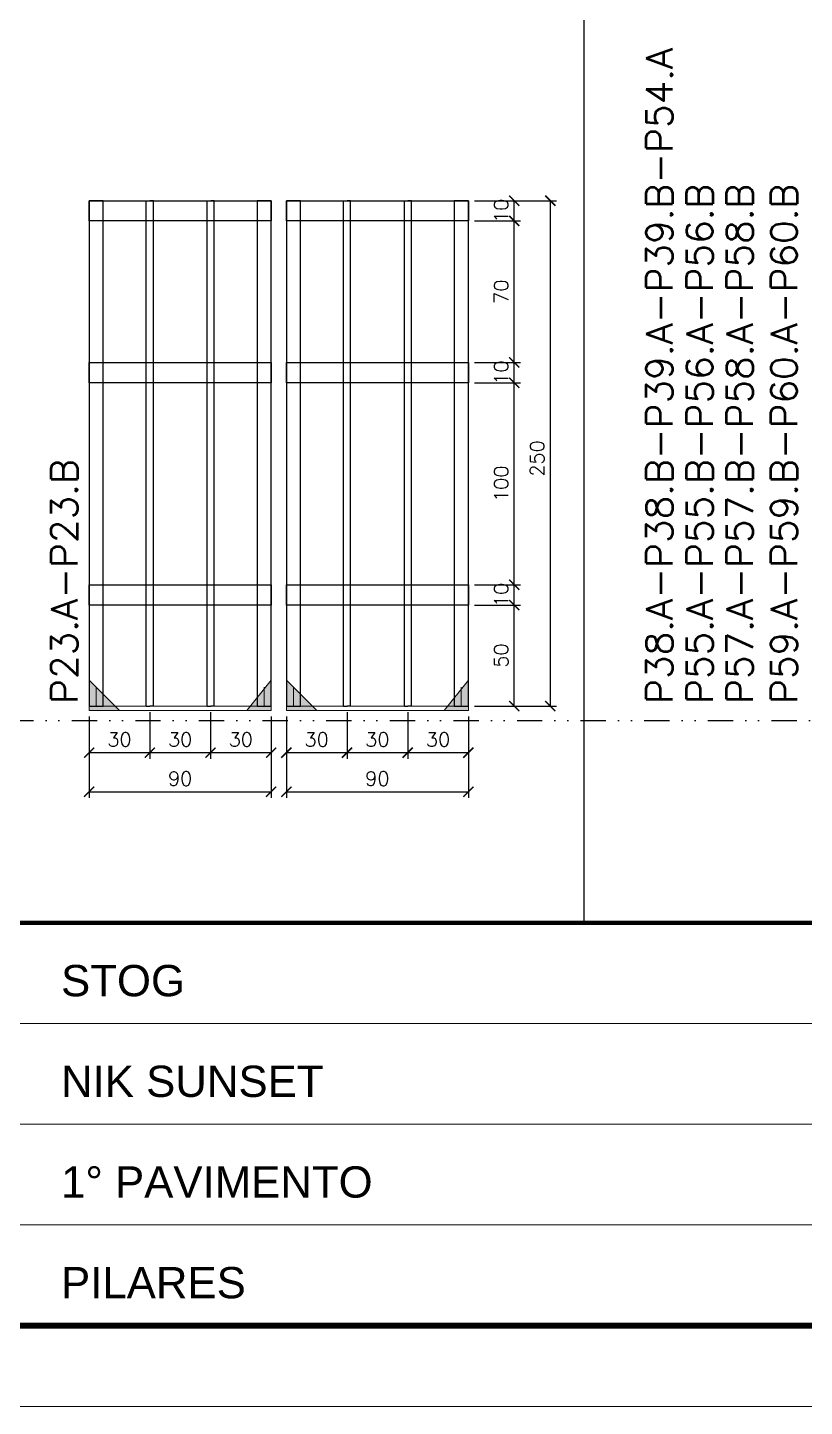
# Model space of a CAD drawing. Header units: millimetres. Extents: x 787 to 8287, y -592 to 17063.
# Drawn here: x 5278 to 5662, y -592 to 91 of the extents above; entities that cross this region are included whole.
import ezdxf

# ---------------------------------------------------------------- set-up
doc = ezdxf.new("R2010")
doc.units = ezdxf.units.MM
for name, pattern in [('CONTINUO', [0]), ('DASHED', [0.75, 0.5, -0.25]), ('DIVIDE2', [0.625, 0.25, -0.125, 0, -0.125, 0, -0.125]), ('HIDDEN', [0.375, 0.25, -0.125])]:
    doc.linetypes.add(name, pattern=pattern)
for name, color, linetype in [('COTA', 241, 'Continuous'), ('Nível', 160, 'Continuous'), ('SARR_2.2x10', 60, 'Continuous'), ('SARR_3.5x7', 81, 'Continuous'), ('SARR_7x7', 40, 'Continuous'), ('Texto Nível', 251, 'Continuous')]:
    doc.layers.add(name, color=color, linetype=linetype)
for name, color, linetype, lineweight in [('Folhas', 255, 'Continuous', 9), ('Madeira', 126, 'Continuous', 18), ('Sarr 2.2x7', 40, 'Continuous', 9), ('SARRAFO DE PRESSAO', 251, 'DASHED', 9), ('Texto Seção', 7, 'Continuous', 15)]:
    doc.layers.add(name, color=color, linetype=linetype, lineweight=lineweight)
doc.styles.add('ARIAL', font='arial.ttf')
doc.styles.add('REGUA-120', font='ROMANS.shx', dxfattribs={"height": 15})
doc.styles.add('ROMANS', font='romans.shx')
doc.dimstyles.new('Cota Paínel', dxfattribs={"dimtxt": 7, "dimasz": 5, "dimexe": 3, "dimexo": 3, "dimgap": 3, "dimtad": 1, "dimdec": 1, "dimzin": 12, "dimdsep": 46, "dimtxsty": 'ROMANS', "dimblk": 'ARCHTICK', "dimcen": 0, "dimclrd": 4, "dimclre": 4, "dimclrt": 1, "dimadec": 1, "dimazin": 3, "dimtfac": 1, "dimtdec": 1, "dimtmove": 0, "dimatfit": 3, "dimldrblk": 'OBLIQUE', "dimfxl": 0, "dimtolj": 1, "dimtzin": 12, "dimarcsym": 0})

# ---------------------------------------------------------------- blocks, each defined once
blk = doc.blocks.new('9999999999')
at = {"color": 30, "linetype": 'CONTINUO'}
for p, q in [((98564.56, 34379.64), (99583.98, 34379.64)), ((98564.56, 34329.83), (99487.98, 34329.83)), ((98564.56, 34280.02), (99487.98, 34280.02))]:
    blk.add_line(p, q, dxfattribs=at)
at = {"color": 30, "linetype": 'CONTINUO', "const_width": 2}
blk.add_lwpolyline([(99583.98, 34230.21), (99583.98, 34414.45, 0.414214), (99568.98, 34429.45), (98228.98, 34429.45, 0.414214), (98213.98, 34414.45), (98213.98, 34245.21, 0.414214), (98228.98, 34230.21), (99583.98, 34230.21)], format="xyb", dxfattribs=at)
at = {"layer": 'Folhas'}
blk.add_lwpolyline([(98138.98, 34190.21), (99623.98, 34190.21), (99623.98, 35240.21), (98138.98, 35240.21)], close=True, dxfattribs=at)
at = {"layer": 'Folhas', "color": 30, "const_width": 3}
blk.add_lwpolyline([(98213.98, 34230.21), (99583.98, 34230.21), (99583.98, 35200.21), (98213.98, 35200.21)], close=True, dxfattribs=at)
at = {"color": 7, "linetype": 'Continuous', "ltscale": 5, "style": 'ARIAL'}
for s, height, p in [('STOG', 15.483, (98837.68, 34393.13)), ('NIK SUNSET', 15.483, (98837.68, 34343.32)), ('1° PAVIMENTO', 15.4829, (98837.68, 34293.51)), ('PILARES', 15.483, (98837.68, 34243.7))]:
    blk.add_text(s, height=height, dxfattribs=at).set_placement(p)
blk = doc.blocks.new('_ArchTick')
at = {"color": 0, "linetype": 'ByBlock', "const_width": 0.15}
blk.add_lwpolyline([(-0.5, -0.5), (0.5, 0.5)], dxfattribs=at)
blk = doc.blocks.new('*D1048')
at = {"layer": 'COTA', "color": 4, "lineweight": -2}
for p, q in [((5405.59, -250.33), (5405.59, -271.15)), ((5435.59, -248.13), (5435.59, -271.15)), ((5405.59, -268.15), (5435.59, -268.15))]:
    blk.add_line(p, q, dxfattribs=at)
at = {"layer": 'Defpoints', "color": 0}
for p in [(5435.59, -245.13), (5405.59, -247.33), (5435.59, -268.15)]:
    blk.add_point(p, dxfattribs=at)
at = {"layer": 'COTA', "color": 4, "lineweight": -2, "xscale": 5, "yscale": 5, "zscale": 5, "rotation": 180}
blk.add_blockref('_ArchTick', (5405.59, -268.15), dxfattribs=at)
at = {"layer": 'COTA', "color": 4, "lineweight": -2, "xscale": 5, "yscale": 5, "zscale": 5}
blk.add_blockref('_ArchTick', (5435.59, -268.15), dxfattribs=at)
at = {"layer": 'COTA', "color": 1, "insert": (5420.59, -261.65), "char_height": 7, "attachment_point": 5, "style": 'ROMANS'}
blk.add_mtext('\\A1;30', dxfattribs=at)
blk = doc.blocks.new('_Oblique')
at = {"color": 0, "linetype": 'ByBlock', "lineweight": -2}
blk.add_line((-0.5, -0.5), (0.5, 0.5), dxfattribs=at)
blk = doc.blocks.new('*D1049')
at = {"layer": 'COTA', "color": 4, "lineweight": -2}
for p, q in [((5435.59, -248.13), (5435.59, -271.15)), ((5465.59, -248.13), (5465.59, -271.15)), ((5435.59, -268.15), (5465.59, -268.15))]:
    blk.add_line(p, q, dxfattribs=at)
at = {"layer": 'Defpoints', "color": 0}
for p in [(5435.59, -245.13), (5465.59, -245.13), (5465.59, -268.15)]:
    blk.add_point(p, dxfattribs=at)
at = {"layer": 'COTA', "color": 4, "lineweight": -2, "xscale": 5, "yscale": 5, "zscale": 5, "rotation": 180}
blk.add_blockref('_ArchTick', (5435.59, -268.15), dxfattribs=at)
at = {"layer": 'COTA', "color": 4, "lineweight": -2, "xscale": 5, "yscale": 5, "zscale": 5}
blk.add_blockref('_ArchTick', (5465.59, -268.15), dxfattribs=at)
at = {"layer": 'COTA', "color": 1, "insert": (5450.59, -261.65), "char_height": 7, "attachment_point": 5, "style": 'ROMANS'}
blk.add_mtext('\\A1;30', dxfattribs=at)
blk = doc.blocks.new('*D1050')
at = {"layer": 'COTA', "color": 4, "lineweight": -2}
for p, q in [((5465.59, -248.13), (5465.59, -271.15)), ((5495.59, -250.33), (5495.59, -271.15)), ((5465.59, -268.15), (5495.59, -268.15))]:
    blk.add_line(p, q, dxfattribs=at)
at = {"layer": 'Defpoints', "color": 0}
for p in [(5465.59, -245.13), (5495.59, -247.33), (5495.59, -268.15)]:
    blk.add_point(p, dxfattribs=at)
at = {"layer": 'COTA', "color": 4, "lineweight": -2, "xscale": 5, "yscale": 5, "zscale": 5, "rotation": 180}
blk.add_blockref('_ArchTick', (5465.59, -268.15), dxfattribs=at)
at = {"layer": 'COTA', "color": 4, "lineweight": -2, "xscale": 5, "yscale": 5, "zscale": 5}
blk.add_blockref('_ArchTick', (5495.59, -268.15), dxfattribs=at)
at = {"layer": 'COTA', "color": 1, "insert": (5480.59, -261.65), "char_height": 7, "attachment_point": 5, "style": 'ROMANS'}
blk.add_mtext('\\A1;30', dxfattribs=at)
blk = doc.blocks.new('*D1051')
at = {"layer": 'COTA', "color": 4, "lineweight": -2}
for p, q in [((5405.59, -250.33), (5405.59, -290.5)), ((5495.59, -250.33), (5495.59, -290.5)), ((5405.59, -287.5), (5495.59, -287.5))]:
    blk.add_line(p, q, dxfattribs=at)
at = {"layer": 'Defpoints', "color": 0}
for p in [(5405.59, -247.33), (5495.59, -247.33), (5495.59, -287.5)]:
    blk.add_point(p, dxfattribs=at)
at = {"layer": 'COTA', "color": 4, "lineweight": -2, "xscale": 5, "yscale": 5, "zscale": 5, "rotation": 180}
blk.add_blockref('_ArchTick', (5405.59, -287.5), dxfattribs=at)
at = {"layer": 'COTA', "color": 4, "lineweight": -2, "xscale": 5, "yscale": 5, "zscale": 5}
blk.add_blockref('_ArchTick', (5495.59, -287.5), dxfattribs=at)
at = {"layer": 'COTA', "color": 1, "insert": (5450.59, -281), "char_height": 7, "attachment_point": 5, "style": 'ROMANS'}
blk.add_mtext('\\A1;90', dxfattribs=at)
blk = doc.blocks.new('*D1052')
at = {"layer": 'COTA', "color": 4, "lineweight": -2}
for p, q in [((5308.09, -250.33), (5308.09, -271.15)), ((5338.09, -248.13), (5338.09, -271.15)), ((5308.09, -268.15), (5338.09, -268.15))]:
    blk.add_line(p, q, dxfattribs=at)
at = {"layer": 'Defpoints', "color": 0}
for p in [(5338.09, -245.13), (5308.09, -247.33), (5338.09, -268.15)]:
    blk.add_point(p, dxfattribs=at)
at = {"layer": 'COTA', "color": 4, "lineweight": -2, "xscale": 5, "yscale": 5, "zscale": 5, "rotation": 180}
blk.add_blockref('_ArchTick', (5308.09, -268.15), dxfattribs=at)
at = {"layer": 'COTA', "color": 4, "lineweight": -2, "xscale": 5, "yscale": 5, "zscale": 5}
blk.add_blockref('_ArchTick', (5338.09, -268.15), dxfattribs=at)
at = {"layer": 'COTA', "color": 1, "insert": (5323.09, -261.65), "char_height": 7, "attachment_point": 5, "style": 'ROMANS'}
blk.add_mtext('\\A1;30', dxfattribs=at)
blk = doc.blocks.new('*D1053')
at = {"layer": 'COTA', "color": 4, "lineweight": -2}
for p, q in [((5338.09, -248.13), (5338.09, -271.15)), ((5368.09, -248.13), (5368.09, -271.15)), ((5338.09, -268.15), (5368.09, -268.15))]:
    blk.add_line(p, q, dxfattribs=at)
at = {"layer": 'Defpoints', "color": 0}
for p in [(5338.09, -245.13), (5368.09, -245.13), (5368.09, -268.15)]:
    blk.add_point(p, dxfattribs=at)
at = {"layer": 'COTA', "color": 4, "lineweight": -2, "xscale": 5, "yscale": 5, "zscale": 5, "rotation": 180}
blk.add_blockref('_ArchTick', (5338.09, -268.15), dxfattribs=at)
at = {"layer": 'COTA', "color": 4, "lineweight": -2, "xscale": 5, "yscale": 5, "zscale": 5}
blk.add_blockref('_ArchTick', (5368.09, -268.15), dxfattribs=at)
at = {"layer": 'COTA', "color": 1, "insert": (5353.09, -261.65), "char_height": 7, "attachment_point": 5, "style": 'ROMANS'}
blk.add_mtext('\\A1;30', dxfattribs=at)
blk = doc.blocks.new('*D1054')
at = {"layer": 'COTA', "color": 4, "lineweight": -2}
for p, q in [((5368.09, -248.13), (5368.09, -271.15)), ((5398.09, -250.33), (5398.09, -271.15)), ((5368.09, -268.15), (5398.09, -268.15))]:
    blk.add_line(p, q, dxfattribs=at)
at = {"layer": 'Defpoints', "color": 0}
for p in [(5368.09, -245.13), (5398.09, -247.33), (5398.09, -268.15)]:
    blk.add_point(p, dxfattribs=at)
at = {"layer": 'COTA', "color": 4, "lineweight": -2, "xscale": 5, "yscale": 5, "zscale": 5, "rotation": 180}
blk.add_blockref('_ArchTick', (5368.09, -268.15), dxfattribs=at)
at = {"layer": 'COTA', "color": 4, "lineweight": -2, "xscale": 5, "yscale": 5, "zscale": 5}
blk.add_blockref('_ArchTick', (5398.09, -268.15), dxfattribs=at)
at = {"layer": 'COTA', "color": 1, "insert": (5383.09, -261.65), "char_height": 7, "attachment_point": 5, "style": 'ROMANS'}
blk.add_mtext('\\A1;30', dxfattribs=at)
blk = doc.blocks.new('*D1055')
at = {"layer": 'COTA', "color": 4, "lineweight": -2}
for p, q in [((5308.09, -250.33), (5308.09, -290.5)), ((5398.09, -250.33), (5398.09, -290.5)), ((5308.09, -287.5), (5398.09, -287.5))]:
    blk.add_line(p, q, dxfattribs=at)
at = {"layer": 'Defpoints', "color": 0}
for p in [(5308.09, -247.33), (5398.09, -247.33), (5398.09, -287.5)]:
    blk.add_point(p, dxfattribs=at)
at = {"layer": 'COTA', "color": 4, "lineweight": -2, "xscale": 5, "yscale": 5, "zscale": 5, "rotation": 180}
blk.add_blockref('_ArchTick', (5308.09, -287.5), dxfattribs=at)
at = {"layer": 'COTA', "color": 4, "lineweight": -2, "xscale": 5, "yscale": 5, "zscale": 5}
blk.add_blockref('_ArchTick', (5398.09, -287.5), dxfattribs=at)
at = {"layer": 'COTA', "color": 1, "insert": (5353.09, -281), "char_height": 7, "attachment_point": 5, "style": 'ROMANS'}
blk.add_mtext('\\A1;90', dxfattribs=at)
blk = doc.blocks.new('*D1056')
at = {"layer": 'COTA', "color": 4, "lineweight": -2}
for p, q in [((5498.59, -195.13), (5521.29, -195.13)), ((5518.29, -245.13), (5518.29, -195.13)), ((5498.59, -245.13), (5521.29, -245.13))]:
    blk.add_line(p, q, dxfattribs=at)
at = {"layer": 'Defpoints', "color": 0}
for p in [(5495.59, -195.13), (5518.29, -195.13), (5495.59, -245.13)]:
    blk.add_point(p, dxfattribs=at)
at = {"layer": 'COTA', "color": 4, "lineweight": -2, "xscale": 5, "yscale": 5, "zscale": 5}
for p, rotation in [((5518.29, -195.13), 90), ((5518.29, -245.13), 270)]:
    blk.add_blockref('_ArchTick', p, dxfattribs=dict(at, rotation=rotation))
at = {"layer": 'COTA', "color": 1, "insert": (5511.79, -220.13), "char_height": 7, "attachment_point": 5, "rotation": 90, "style": 'ROMANS'}
blk.add_mtext('\\A1;50', dxfattribs=at)
blk = doc.blocks.new('*D1057')
at = {"layer": 'COTA', "color": 4, "lineweight": -2}
for p, q in [((5498.59, -185.13), (5521.29, -185.13)), ((5518.29, -195.13), (5518.29, -185.13)), ((5498.59, -195.13), (5521.29, -195.13))]:
    blk.add_line(p, q, dxfattribs=at)
at = {"layer": 'Defpoints', "color": 0}
for p in [(5495.59, -185.13), (5518.29, -185.13), (5495.59, -195.13)]:
    blk.add_point(p, dxfattribs=at)
at = {"layer": 'COTA', "color": 4, "lineweight": -2, "xscale": 5, "yscale": 5, "zscale": 5}
for p, rotation in [((5518.29, -185.13), 90), ((5518.29, -195.13), 270)]:
    blk.add_blockref('_ArchTick', p, dxfattribs=dict(at, rotation=rotation))
at = {"layer": 'COTA', "color": 1, "insert": (5511.79, -190.13), "char_height": 7, "attachment_point": 5, "rotation": 90, "style": 'ROMANS'}
blk.add_mtext('\\A1;10', dxfattribs=at)
blk = doc.blocks.new('*D1058')
at = {"layer": 'COTA', "color": 4, "lineweight": -2}
for p, q in [((5498.59, -85.13), (5521.29, -85.13)), ((5518.29, -185.13), (5518.29, -85.13)), ((5498.59, -185.13), (5521.29, -185.13))]:
    blk.add_line(p, q, dxfattribs=at)
at = {"layer": 'Defpoints', "color": 0}
for p in [(5495.59, -85.13), (5518.29, -85.13), (5495.59, -185.13)]:
    blk.add_point(p, dxfattribs=at)
at = {"layer": 'COTA', "color": 4, "lineweight": -2, "xscale": 5, "yscale": 5, "zscale": 5}
for p, rotation in [((5518.29, -85.13), 90), ((5518.29, -185.13), 270)]:
    blk.add_blockref('_ArchTick', p, dxfattribs=dict(at, rotation=rotation))
at = {"layer": 'COTA', "color": 1, "insert": (5511.79, -135.13), "char_height": 7, "attachment_point": 5, "rotation": 90, "style": 'ROMANS'}
blk.add_mtext('\\A1;100', dxfattribs=at)
blk = doc.blocks.new('*D1059')
at = {"layer": 'COTA', "color": 4, "lineweight": -2}
for p, q in [((5498.59, -75.13), (5521.29, -75.13)), ((5518.29, -85.13), (5518.29, -75.13)), ((5498.59, -85.13), (5521.29, -85.13))]:
    blk.add_line(p, q, dxfattribs=at)
at = {"layer": 'Defpoints', "color": 0}
for p in [(5495.59, -75.13), (5518.29, -75.13), (5495.59, -85.13)]:
    blk.add_point(p, dxfattribs=at)
at = {"layer": 'COTA', "color": 4, "lineweight": -2, "xscale": 5, "yscale": 5, "zscale": 5}
for p, rotation in [((5518.29, -75.13), 90), ((5518.29, -85.13), 270)]:
    blk.add_blockref('_ArchTick', p, dxfattribs=dict(at, rotation=rotation))
at = {"layer": 'COTA', "color": 1, "insert": (5511.79, -80.13), "char_height": 7, "attachment_point": 5, "rotation": 90, "style": 'ROMANS'}
blk.add_mtext('\\A1;10', dxfattribs=at)
blk = doc.blocks.new('*D1060')
at = {"layer": 'COTA', "color": 4, "lineweight": -2}
for p, q in [((5498.59, -5.09), (5521.29, -5.09)), ((5518.29, -75.13), (5518.29, -5.09)), ((5498.59, -75.13), (5521.29, -75.13))]:
    blk.add_line(p, q, dxfattribs=at)
at = {"layer": 'Defpoints', "color": 0}
for p in [(5495.59, -5.09), (5518.29, -5.09), (5495.59, -75.13)]:
    blk.add_point(p, dxfattribs=at)
at = {"layer": 'COTA', "color": 4, "lineweight": -2, "xscale": 5, "yscale": 5, "zscale": 5}
for p, rotation in [((5518.29, -5.09), 90), ((5518.29, -75.13), 270)]:
    blk.add_blockref('_ArchTick', p, dxfattribs=dict(at, rotation=rotation))
at = {"layer": 'COTA', "color": 1, "insert": (5511.79, -40.11), "char_height": 7, "attachment_point": 5, "rotation": 90, "style": 'ROMANS'}
blk.add_mtext('\\A1;70', dxfattribs=at)
blk = doc.blocks.new('*D1061')
at = {"layer": 'COTA', "color": 4, "lineweight": -2}
for p, q in [((5498.59, 4.91), (5539.1, 4.91)), ((5536.1, 4.91), (5536.1, -245.13)), ((5498.59, -245.13), (5539.1, -245.13))]:
    blk.add_line(p, q, dxfattribs=at)
at = {"layer": 'Defpoints', "color": 0}
for p in [(5495.59, 4.91), (5495.59, -245.13), (5536.1, -245.13)]:
    blk.add_point(p, dxfattribs=at)
at = {"layer": 'COTA', "color": 4, "lineweight": -2, "xscale": 5, "yscale": 5, "zscale": 5}
for p, rotation in [((5536.1, 4.91), 90), ((5536.1, -245.13), 270)]:
    blk.add_blockref('_ArchTick', p, dxfattribs=dict(at, rotation=rotation))
at = {"layer": 'COTA', "color": 1, "insert": (5529.6, -122.61), "char_height": 7, "attachment_point": 5, "rotation": 90, "style": 'ROMANS'}
blk.add_mtext('\\A1;250', dxfattribs=at)
blk = doc.blocks.new('*D1062')
at = {"layer": 'COTA', "color": 4, "lineweight": -2}
for p, q in [((5498.59, 4.91), (5521.29, 4.91)), ((5518.29, -5.09), (5518.29, 4.91)), ((5498.59, -5.09), (5521.29, -5.09))]:
    blk.add_line(p, q, dxfattribs=at)
at = {"layer": 'Defpoints', "color": 0}
for p in [(5495.59, 4.91), (5518.29, 4.91), (5495.59, -5.09)]:
    blk.add_point(p, dxfattribs=at)
at = {"layer": 'COTA', "color": 4, "lineweight": -2, "xscale": 5, "yscale": 5, "zscale": 5}
for p, rotation in [((5518.29, 4.91), 90), ((5518.29, -5.09), 270)]:
    blk.add_blockref('_ArchTick', p, dxfattribs=dict(at, rotation=rotation))
at = {"layer": 'COTA', "color": 1, "insert": (5511.79, -0.09), "char_height": 7, "attachment_point": 5, "rotation": 90, "style": 'ROMANS'}
blk.add_mtext('\\A1;10', dxfattribs=at)

msp = doc.modelspace()

# ---------------------------------------------------------------- hatches: boundary and pattern name
at = {"layer": 'Madeira'}
h = msp.add_hatch(color=252, dxfattribs=at)
h.dxf.hatch_style = 2
h.paths.add_polyline_path([(5308.09, -232.33), (5308.09, -247.33), (5323.09, -247.33)])
h = msp.add_hatch(color=252, dxfattribs=at)
h.dxf.hatch_style = 2
h.paths.add_polyline_path([(5398.09, -232.33), (5398.09, -247.33), (5386.09, -247.33)])
h = msp.add_hatch(color=252, dxfattribs=at)
h.dxf.hatch_style = 2
h.paths.add_polyline_path([(5405.59, -232.33), (5405.59, -247.33), (5420.59, -247.33)])
h = msp.add_hatch(color=252, dxfattribs=at)
h.dxf.hatch_style = 2
h.paths.add_polyline_path([(5495.59, -232.33), (5495.59, -247.33), (5483.59, -247.33)])

# ---------------------------------------------------------------- linework, layer by layer
at = {"layer": 'Madeira', "color": 250, "linetype": 'HIDDEN'}
for p, q in [((5311.59, -235.83), (5311.59, -245.13)), ((5394.59, -235.83), (5394.59, -245.13)), ((5409.09, -235.83), (5409.09, -245.13)), ((5492.09, -235.83), (5492.09, -245.13)), ((5317.92, -245.13), (5308.09, -245.13)), ((5317.92, -245.13), (5308.09, -245.13)), ((5388.26, -245.13), (5398.09, -245.13)), ((5388.26, -245.13), (5398.09, -245.13)), ((5415.42, -245.13), (5405.59, -245.13)), ((5415.42, -245.13), (5405.59, -245.13)), ((5485.76, -245.13), (5495.59, -245.13)), ((5485.76, -245.13), (5495.59, -245.13))]:
    msp.add_line(p, q, dxfattribs=at)
at = {"layer": 'Madeira', "color": 1, "linetype": 'HIDDEN'}
for p, q in [((5311.59, -235.83), (5311.59, -245.13)), ((5394.59, -235.83), (5394.59, -245.13)), ((5409.09, -235.83), (5409.09, -245.13)), ((5492.09, -235.83), (5492.09, -245.13)), ((5323.89, -245.13), (5308.09, -245.13)), ((5315.09, -239.33), (5315.09, -245.13)), ((5371.29, -245.13), (5398.09, -245.13)), ((5421.39, -245.13), (5405.59, -245.13)), ((5412.59, -239.33), (5412.59, -245.13)), ((5468.79, -245.13), (5495.59, -245.13))]:
    msp.add_line(p, q, dxfattribs=at)
at = {"layer": 'Madeira', "color": 250}
for p, q in [((5308.09, -245.13), (5308.09, -247.33)), ((5308.09, -245.13), (5308.09, -247.33)), ((5308.09, -245.13), (5308.09, -247.33)), ((5405.59, -245.13), (5405.59, -247.33)), ((5405.59, -245.13), (5405.59, -247.33)), ((5405.59, -245.13), (5405.59, -247.33))]:
    msp.add_line(p, q, dxfattribs=at)
at = {"layer": 'Madeira', "color": 0}
for points in [[(5308.09, -232.33), (5308.09, -247.33), (5323.09, -247.33), (5308.09, -232.33)], [(5398.09, -232.33), (5398.09, -247.33), (5386.09, -247.33), (5398.09, -232.33)], [(5405.59, -232.33), (5405.59, -247.33), (5420.59, -247.33), (5405.59, -232.33)], [(5495.59, -232.33), (5495.59, -247.33), (5483.59, -247.33), (5495.59, -232.33)]]:
    msp.add_lwpolyline(points, dxfattribs=at)
at = {"layer": 'Nível', "color": 4, "linetype": 'DIVIDE2', "ltscale": 50}
msp.add_line((4670.5, -252.33), (6040.5, -252.33), dxfattribs=at)
at = {"layer": 'Sarr 2.2x7'}
for points in [[(5398.09, -245.13), (5308.09, -245.13), (5308.09, -247.33), (5398.09, -247.33)], [(5398.09, -245.13), (5308.09, -245.13), (5308.09, -247.33), (5398.09, -247.33)], [(5495.59, -245.13), (5405.59, -245.13), (5405.59, -247.33), (5495.59, -247.33)], [(5495.59, -245.13), (5405.59, -245.13), (5405.59, -247.33), (5495.59, -247.33)]]:
    msp.add_lwpolyline(points, close=True, dxfattribs=at)
at = {"layer": 'SARR_2.2x10'}
for points in [[(5308.09, 4.91), (5398.09, 4.91), (5398.09, -5.09), (5308.09, -5.09)], [(5308.09, 4.91), (5398.09, 4.91), (5398.09, -5.09), (5308.09, -5.09)], [(5405.59, 4.91), (5495.59, 4.91), (5495.59, -5.09), (5405.59, -5.09)], [(5405.59, 4.91), (5495.59, 4.91), (5495.59, -5.09), (5405.59, -5.09)], [(5308.09, -75.13), (5398.09, -75.13), (5398.09, -85.13), (5308.09, -85.13)], [(5308.09, -75.13), (5398.09, -75.13), (5398.09, -85.13), (5308.09, -85.13)], [(5405.59, -75.13), (5495.59, -75.13), (5495.59, -85.13), (5405.59, -85.13)], [(5405.59, -75.13), (5495.59, -75.13), (5495.59, -85.13), (5405.59, -85.13)], [(5308.09, -185.13), (5398.09, -185.13), (5398.09, -195.13), (5308.09, -195.13)], [(5308.09, -185.13), (5398.09, -185.13), (5398.09, -195.13), (5308.09, -195.13)], [(5405.59, -185.13), (5495.59, -185.13), (5495.59, -195.13), (5405.59, -195.13)], [(5405.59, -185.13), (5495.59, -185.13), (5495.59, -195.13), (5405.59, -195.13)]]:
    msp.add_lwpolyline(points, close=True, dxfattribs=at)
at = {"layer": 'SARR_3.5x7'}
for p, q in [((5336.34, -245.13), (5336.34, 4.91)), ((5336.34, 4.91), (5338.09, 4.91)), ((5336.34, -245.13), (5336.34, 4.91)), ((5336.34, 4.91), (5338.09, 4.91)), ((5339.84, 4.91), (5338.09, 4.91)), ((5339.84, 4.91), (5338.09, 4.91)), ((5339.84, -245.13), (5339.84, 4.91)), ((5339.84, -245.13), (5339.84, 4.91)), ((5366.47, -245.13), (5366.47, 4.91)), ((5366.47, 4.91), (5368.22, 4.91)), ((5366.47, -245.13), (5366.47, 4.91)), ((5366.47, 4.91), (5368.22, 4.91)), ((5369.97, 4.91), (5368.22, 4.91)), ((5369.97, 4.91), (5368.22, 4.91)), ((5369.97, -245.13), (5369.97, 4.91)), ((5369.97, -245.13), (5369.97, 4.91)), ((5433.84, -245.13), (5433.84, 4.91)), ((5433.84, 4.91), (5435.59, 4.91)), ((5433.84, -245.13), (5433.84, 4.91)), ((5433.84, 4.91), (5435.59, 4.91)), ((5437.34, 4.91), (5435.59, 4.91)), ((5437.34, 4.91), (5435.59, 4.91)), ((5437.34, -245.13), (5437.34, 4.91)), ((5437.34, -245.13), (5437.34, 4.91)), ((5463.97, -245.13), (5463.97, 4.91)), ((5463.97, 4.91), (5465.72, 4.91)), ((5463.97, -245.13), (5463.97, 4.91)), ((5463.97, 4.91), (5465.72, 4.91)), ((5467.47, 4.91), (5465.72, 4.91)), ((5467.47, 4.91), (5465.72, 4.91)), ((5467.47, -245.13), (5467.47, 4.91)), ((5467.47, -245.13), (5467.47, 4.91)), ((5336.34, -245.13), (5338.09, -245.13)), ((5336.34, -245.13), (5338.09, -245.13)), ((5339.84, -245.13), (5338.09, -245.13)), ((5339.84, -245.13), (5338.09, -245.13)), ((5366.47, -245.13), (5368.22, -245.13)), ((5366.47, -245.13), (5368.22, -245.13)), ((5369.97, -245.13), (5368.22, -245.13)), ((5369.97, -245.13), (5368.22, -245.13)), ((5433.84, -245.13), (5435.59, -245.13)), ((5433.84, -245.13), (5435.59, -245.13)), ((5437.34, -245.13), (5435.59, -245.13)), ((5437.34, -245.13), (5435.59, -245.13)), ((5463.97, -245.13), (5465.72, -245.13)), ((5463.97, -245.13), (5465.72, -245.13)), ((5467.47, -245.13), (5465.72, -245.13)), ((5467.47, -245.13), (5465.72, -245.13))]:
    msp.add_line(p, q, dxfattribs=at)
at = {"layer": 'SARR_7x7'}
for points in [[(5308.09, -245.13), (5315.09, -245.13), (5315.09, 4.91), (5308.09, 4.91)], [(5308.09, -245.13), (5315.09, -245.13), (5315.09, 4.91), (5308.09, 4.91)], [(5391.09, -245.13), (5398.09, -245.13), (5398.09, 4.91), (5391.09, 4.91)], [(5391.09, -245.13), (5398.09, -245.13), (5398.09, 4.91), (5391.09, 4.91)], [(5405.59, -245.13), (5412.59, -245.13), (5412.59, 4.91), (5405.59, 4.91)], [(5405.59, -245.13), (5412.59, -245.13), (5412.59, 4.91), (5405.59, 4.91)], [(5488.59, -245.13), (5495.59, -245.13), (5495.59, 4.91), (5488.59, 4.91)], [(5488.59, -245.13), (5495.59, -245.13), (5495.59, 4.91), (5488.59, 4.91)]]:
    msp.add_lwpolyline(points, close=True, dxfattribs=at)
at = {"layer": 'Texto Nível'}
msp.add_line((5552.85, -352.37), (5552.85, 418.39), dxfattribs=at)
msp.add_line((5552.85, -352.37), (5552.85, 418.39), dxfattribs=at)

# ---------------------------------------------------------------- block references
at = {"layer": 'SARRAFO DE PRESSAO', "color": 6, "linetype": 'ByBlock'}
msp.add_blockref('9999999999', (-93543.48, -34781.81), dxfattribs=at)

# ---------------------------------------------------------------- texts
at = {"layer": 'Texto Seção', "style": 'REGUA-120', "width": 1.05}
for s, p in [('P38.A-P38.B-P39.A-P39.B-P54.A', (5596.55, -244.03)), ('P55.A-P55.B-P56.A-P56.B', (5616.38, -244.03)), ('P57.A-P57.B-P58.A-P58.B', (5636.21, -244.03)), ('P59.A-P59.B-P60.A-P60.B', (5658.18, -244.03)), ('P23.A-P23.B', (5302.26, -244.03))]:
    msp.add_text(s, height=13, rotation=90, dxfattribs=at).set_placement(p)

# ---------------------------------------------------------------- dimensions: what is measured, and where the dimension line sits
at = {"layer": 'COTA'}
for base, p1, p2, picture, middle in [((5536.1, -245.13), (5495.59, 4.91), (5495.59, -245.13), '*D1061', (5536.1, -122.61)), ((5518.29, 4.91), (5495.59, -5.09), (5495.59, 4.91), '*D1062', (5518.29, -0.09)), ((5518.29, -75.13), (5495.59, -85.13), (5495.59, -75.13), '*D1059', (5518.29, -80.13)), ((5518.29, -185.13), (5495.59, -195.13), (5495.59, -185.13), '*D1057', (5518.29, -190.13))]:
    dim = msp.add_linear_dim(base=base, p1=p1, p2=p2, angle=90, dimstyle='Cota Paínel', dxfattribs=at)
    dim.commit()
    dim.dimension.update_dxf_attribs({"geometry": picture, "text_midpoint": middle, "dimtype": 160})
for base, p1, p2, picture, middle in [((5518.29, -5.09), (5495.59, -75.13), (5495.59, -5.09), '*D1060', (5511.79, -40.11)), ((5518.29, -85.13), (5495.59, -185.13), (5495.59, -85.13), '*D1058', (5511.79, -135.13)), ((5518.29, -195.13), (5495.59, -245.13), (5495.59, -195.13), '*D1056', (5511.79, -220.13))]:
    dim = msp.add_linear_dim(base=base, p1=p1, p2=p2, angle=90, dimstyle='Cota Paínel', dxfattribs=at)
    dim.commit()
    dim.dimension.update_dxf_attribs({"geometry": picture, "text_midpoint": middle})
for base, p1, p2, picture, middle in [((5338.09, -268.15), (5308.09, -247.33), (5338.09, -245.13), '*D1052', (5323.09, -261.65)), ((5368.09, -268.15), (5338.09, -245.13), (5368.09, -245.13), '*D1053', (5353.09, -261.65)), ((5398.09, -268.15), (5368.09, -245.13), (5398.09, -247.33), '*D1054', (5383.09, -261.65)), ((5435.59, -268.15), (5405.59, -247.33), (5435.59, -245.13), '*D1048', (5420.59, -261.65)), ((5465.59, -268.15), (5435.59, -245.13), (5465.59, -245.13), '*D1049', (5450.59, -261.65)), ((5495.59, -268.15), (5465.59, -245.13), (5495.59, -247.33), '*D1050', (5480.59, -261.65)), ((5398.09, -287.5), (5308.09, -247.33), (5398.09, -247.33), '*D1055', (5353.09, -281)), ((5495.59, -287.5), (5405.59, -247.33), (5495.59, -247.33), '*D1051', (5450.59, -281))]:
    dim = msp.add_linear_dim(base=base, p1=p1, p2=p2, dimstyle='Cota Paínel', dxfattribs=at)
    dim.commit()
    dim.dimension.update_dxf_attribs({"geometry": picture, "text_midpoint": middle})

doc.saveas('drawing.dxf')
